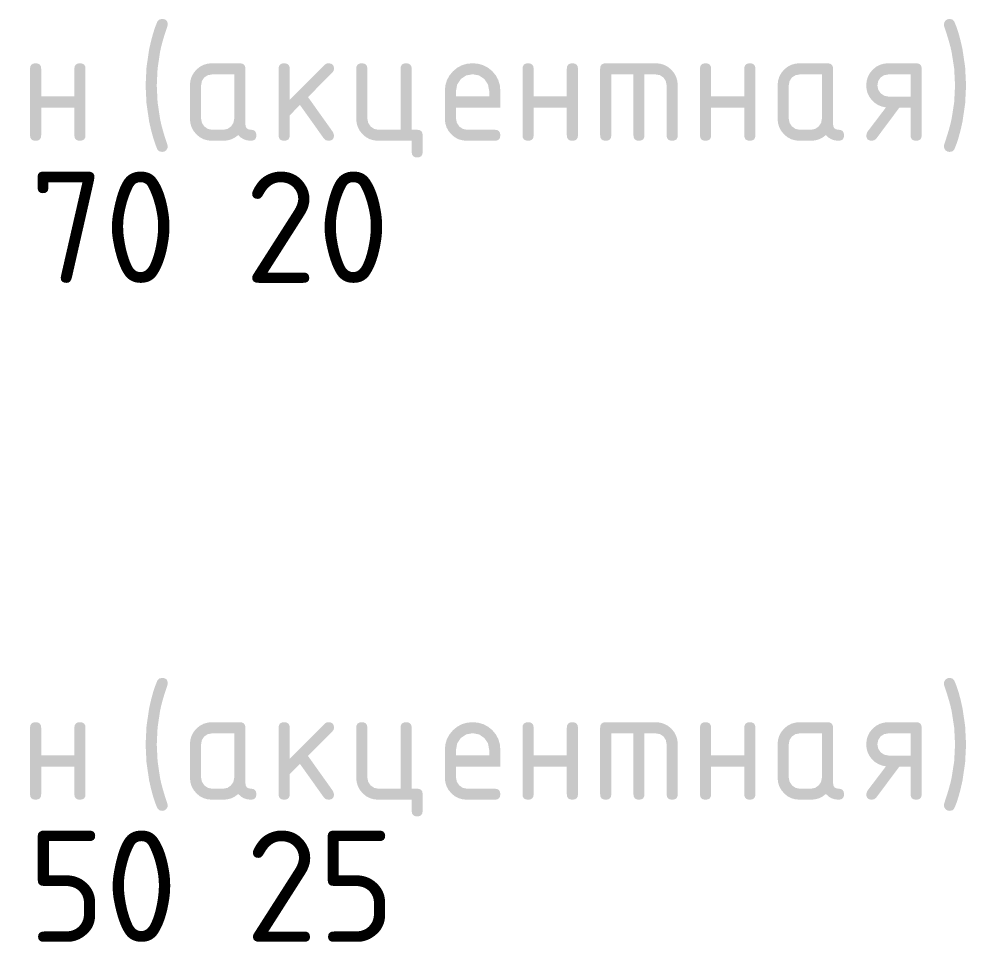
# Model space of a CAD drawing. Header units: millimetres. Extents: x 0 to 1189, y 0 to 841.
# Drawn here: x 1036.64 to 1062.52, y 494.24 to 519.45 of the extents above; entities that cross this region are included whole.
import ezdxf

# ---------------------------------------------------------------- set-up
doc = ezdxf.new("R2010")
doc.units = ezdxf.units.MM

msp = doc.modelspace()

# ---------------------------------------------------------------- hatches: boundary and pattern name
h = msp.add_hatch(color=7)
h.dxf.hatch_style = 2
h.paths.add_polyline_path([(1040.407595, 517.639084), (1040.42992, 517.182402), (1040.496892, 516.729028), (1040.528441, 516.582706), (1040.57234, 516.417109), (1040.628125, 516.231771), (1040.69533, 516.026228), (1040.708559, 515.971107), (1040.697741, 515.915089), (1040.661706, 515.865273), (1040.613543, 515.832889), (1040.555872, 515.82283), (1040.476015, 515.83916), (1040.424683, 515.890629), (1040.365212, 516.040525), (1040.307757, 516.217086), (1040.252678, 516.419899), (1040.200339, 516.64855), (1040.127785, 517.14051), (1040.102773, 517.639084), (1040.127785, 518.137452), (1040.200339, 518.629618), (1040.252678, 518.858123), (1040.307757, 519.060324), (1040.365212, 519.23555), (1040.424683, 519.383129), (1040.476015, 519.437975), (1040.555872, 519.454787), (1040.622518, 519.445279), (1040.67025, 519.416753), (1040.698964, 519.369211), (1040.708559, 519.302652), (1040.69533, 519.24753), (1040.628125, 519.044459), (1040.57234, 518.860302), (1040.528441, 518.695161), (1040.496892, 518.549141), (1040.42992, 518.095766)])
h = msp.add_hatch(color=7)
h.dxf.hatch_style = 2
h.paths.add_polyline_path([(1062.223815, 517.639084), (1062.201009, 518.095766), (1062.13066, 518.549141), (1062.099043, 518.68803), (1062.054661, 518.850793), (1061.997567, 519.037328), (1061.927813, 519.24753), (1061.918993, 519.302652), (1061.931258, 519.362528), (1061.965847, 519.412895), (1062.015663, 519.444796), (1062.07168, 519.454787), (1062.154638, 519.437975), (1062.202869, 519.383129), (1062.263968, 519.23555), (1062.321243, 519.060324), (1062.375417, 518.858123), (1062.427214, 518.629618), (1062.499768, 518.137452), (1062.524779, 517.639084), (1062.499768, 517.14051), (1062.427214, 516.64855), (1062.375417, 516.419899), (1062.321243, 516.217086), (1062.263968, 516.040525), (1062.202869, 515.890629), (1062.154638, 515.83916), (1062.07168, 515.82283), (1062.01711, 515.832889), (1061.965847, 515.865273), (1061.931258, 515.916536), (1061.918993, 515.971107), (1061.927813, 516.026228), (1061.997567, 516.238903), (1062.054661, 516.426617), (1062.099043, 516.589837), (1062.13066, 516.729028), (1062.201009, 517.182402)])
h = msp.add_hatch(color=7)
h.dxf.hatch_style = 2
h.paths.add_polyline_path([(1037.249027, 517.03385), (1037.249027, 516.275929), (1037.239518, 516.20974), (1037.210993, 516.16355), (1037.163451, 516.13648), (1037.096892, 516.127652), (1037.030014, 516.13648), (1036.982308, 516.16355), (1036.953722, 516.20974), (1036.944205, 516.275929), (1036.944205, 518.096042), (1036.953722, 518.16037), (1036.982308, 518.206767), (1037.030014, 518.23487), (1037.096892, 518.244318), (1037.163451, 518.23487), (1037.210993, 518.206767), (1037.239518, 518.16037), (1037.249027, 518.096042), (1037.249027, 517.338121), (1038.155225, 517.338121), (1038.155225, 518.096042), (1038.164733, 518.16037), (1038.193259, 518.206767), (1038.240801, 518.23487), (1038.30736, 518.244318), (1038.374238, 518.23487), (1038.421944, 518.206767), (1038.45053, 518.16037), (1038.460047, 518.096042), (1038.460047, 516.275929), (1038.45053, 516.20974), (1038.421944, 516.16355), (1038.374238, 516.13648), (1038.30736, 516.127652), (1038.240801, 516.13648), (1038.193259, 516.16355), (1038.164733, 516.20974), (1038.155225, 516.275929), (1038.155225, 517.03385)])
h = msp.add_hatch(color=7)
h.paths.add_polyline_path([(1042.525104, 517.939496), (1041.91987, 517.939496), (1041.802116, 517.917723), (1041.703793, 517.854609), (1041.640679, 517.756355), (1041.618906, 517.639084), (1041.618906, 516.732886), (1041.64123, 516.617269), (1041.708203, 516.517361), (1041.805975, 516.450388), (1041.91987, 516.428064), (1042.22414, 516.428064), (1042.339689, 516.450388), (1042.435807, 516.517361), (1042.50278, 516.615615), (1042.525104, 516.732886)])
h.paths.add_polyline_path([(1043.130338, 516.275929), (1043.12089, 516.20974), (1043.092787, 516.16355), (1043.04639, 516.13648), (1042.982061, 516.127652), (1042.879665, 516.137229), (1042.787965, 516.166237), (1042.706497, 516.215088), (1042.634796, 516.284197), (1042.545129, 516.215088), (1042.447038, 516.166237), (1042.340163, 516.137229), (1042.22414, 516.127652), (1041.91987, 516.127652), (1041.797457, 516.138116), (1041.685121, 516.170026), (1041.583224, 516.224158), (1041.492127, 516.301285), (1041.41431, 516.394302), (1041.358664, 516.496415), (1041.325238, 516.608863), (1041.314084, 516.732886), (1041.314084, 517.639084), (1041.325238, 517.761247), (1041.358664, 517.873902), (1041.41431, 517.977048), (1041.492127, 518.070686), (1041.583224, 518.145952), (1041.685121, 518.20029), (1041.797457, 518.233234), (1041.91987, 518.244318), (1042.677239, 518.244318), (1042.744117, 518.23487), (1042.791823, 518.206767), (1042.820409, 518.16037), (1042.829926, 518.096042), (1042.829926, 516.580751), (1042.839435, 516.513873), (1042.86796, 516.466167), (1042.915502, 516.437581), (1042.982061, 516.428064), (1043.04639, 516.418556), (1043.092787, 516.39003), (1043.12089, 516.342488)])
h = msp.add_hatch(color=7)
h.dxf.hatch_style = 2
h.paths.add_polyline_path([(1044.041518, 517.249375), (1044.994018, 518.201875), (1045.040526, 518.234259), (1045.099851, 518.244318), (1045.166729, 518.23487), (1045.214435, 518.206767), (1045.243021, 518.16037), (1045.252538, 518.096042), (1045.240273, 518.038371), (1045.205684, 517.990208), (1044.540919, 517.321584), (1045.222772, 516.364674), (1045.252538, 516.275929), (1045.243021, 516.20974), (1045.214435, 516.16355), (1045.166729, 516.13648), (1045.099851, 516.127652), (1045.026953, 516.14343), (1044.973072, 516.191042), (1044.320984, 517.105508), (1044.041518, 516.822183), (1044.041518, 516.275929), (1044.032009, 516.20974), (1044.003484, 516.16355), (1043.955942, 516.13648), (1043.889382, 516.127652), (1043.822504, 516.13648), (1043.774798, 516.16355), (1043.746213, 516.20974), (1043.736696, 516.275929), (1043.736696, 518.096042), (1043.746213, 518.16037), (1043.774798, 518.206767), (1043.822504, 518.23487), (1043.889382, 518.244318), (1043.955942, 518.23487), (1044.003484, 518.206767), (1044.032009, 518.16037), (1044.041518, 518.096042)])
h = msp.add_hatch(color=7)
h.dxf.hatch_style = 2
h.paths.add_polyline_path([(1047.526577, 516.428064), (1047.590906, 516.418616), (1047.637302, 516.390513), (1047.665406, 516.344116), (1047.674854, 516.279787), (1047.674854, 515.82283), (1047.665406, 515.756271), (1047.637302, 515.708728), (1047.590906, 515.680203), (1047.526577, 515.670694), (1047.460018, 515.680203), (1047.412476, 515.708728), (1047.38395, 515.756271), (1047.374442, 515.82283), (1047.374442, 516.127652), (1046.464385, 516.127652), (1046.341972, 516.138116), (1046.229636, 516.170026), (1046.127739, 516.224158), (1046.036642, 516.301285), (1045.958826, 516.394922), (1045.903179, 516.498068), (1045.869753, 516.610723), (1045.8586, 516.732886), (1045.8586, 518.096042), (1045.868117, 518.16037), (1045.896702, 518.206767), (1045.944408, 518.23487), (1046.011286, 518.244318), (1046.077846, 518.23487), (1046.125388, 518.206767), (1046.153913, 518.16037), (1046.163422, 518.096042), (1046.163422, 516.732886), (1046.185746, 516.617269), (1046.252719, 516.517361), (1046.35049, 516.450388), (1046.464385, 516.428064), (1047.06962, 516.428064), (1047.06962, 518.096042), (1047.079128, 518.16037), (1047.107653, 518.206767), (1047.155196, 518.23487), (1047.221755, 518.244318), (1047.288633, 518.23487), (1047.336339, 518.206767), (1047.364925, 518.16037), (1047.374442, 518.096042), (1047.374442, 516.428064)])
h = msp.add_hatch(color=7)
h.paths.add_polyline_path([(1049.039132, 517.943906), (1048.864121, 517.911591), (1048.717223, 517.812717), (1048.618348, 517.665818), (1048.586033, 517.490807), (1048.586033, 517.338121), (1049.492231, 517.338121), (1049.492231, 517.490807), (1049.459916, 517.665818), (1049.361042, 517.812717), (1049.214143, 517.911591)])
h.paths.add_polyline_path([(1048.586033, 517.03385), (1048.586033, 516.732886), (1048.608358, 516.617269), (1048.67533, 516.517361), (1048.773102, 516.450388), (1048.886997, 516.428064), (1049.644367, 516.428064), (1049.711245, 516.418556), (1049.75895, 516.39003), (1049.787536, 516.342488), (1049.797053, 516.275929), (1049.787536, 516.20974), (1049.75895, 516.16355), (1049.711245, 516.13648), (1049.644367, 516.127652), (1048.886997, 516.127652), (1048.764584, 516.138116), (1048.652248, 516.170026), (1048.550351, 516.224158), (1048.459254, 516.301285), (1048.381438, 516.394302), (1048.325791, 516.496415), (1048.292365, 516.608863), (1048.281211, 516.732886), (1048.281211, 517.486397), (1048.294811, 517.638903), (1048.33585, 517.779162), (1048.404692, 517.907535), (1048.501697, 518.024384), (1048.618228, 518.12107), (1048.746437, 518.189748), (1048.886635, 518.230728), (1049.039132, 518.244318), (1049.191629, 518.230788), (1049.331828, 518.19023), (1049.460037, 518.122698), (1049.576567, 518.028242), (1049.673572, 517.911712), (1049.742414, 517.783502), (1049.783454, 517.643304), (1049.797053, 517.490807), (1049.797053, 517.03385)])
h = msp.add_hatch(color=7)
h.dxf.hatch_style = 2
h.paths.add_polyline_path([(1050.707937, 517.03385), (1050.707937, 516.275929), (1050.698429, 516.20974), (1050.669903, 516.16355), (1050.622361, 516.13648), (1050.555802, 516.127652), (1050.488924, 516.13648), (1050.441218, 516.16355), (1050.412632, 516.20974), (1050.403115, 516.275929), (1050.403115, 518.096042), (1050.412632, 518.16037), (1050.441218, 518.206767), (1050.488924, 518.23487), (1050.555802, 518.244318), (1050.622361, 518.23487), (1050.669903, 518.206767), (1050.698429, 518.16037), (1050.707937, 518.096042), (1050.707937, 517.338121), (1051.614135, 517.338121), (1051.614135, 518.096042), (1051.623644, 518.16037), (1051.652169, 518.206767), (1051.699711, 518.23487), (1051.766271, 518.244318), (1051.833149, 518.23487), (1051.880855, 518.206767), (1051.90944, 518.16037), (1051.918957, 518.096042), (1051.918957, 516.275929), (1051.90944, 516.20974), (1051.880855, 516.16355), (1051.833149, 516.13648), (1051.766271, 516.127652), (1051.699711, 516.13648), (1051.652169, 516.16355), (1051.623644, 516.20974), (1051.614135, 516.275929), (1051.614135, 517.03385)])
h = msp.add_hatch(color=7)
h.dxf.hatch_style = 2
h.paths.add_polyline_path([(1052.677706, 518.244318), (1054.040861, 518.244318), (1054.162335, 518.233234), (1054.273474, 518.20029), (1054.375104, 518.145952), (1054.468053, 518.070686), (1054.545869, 517.977048), (1054.601516, 517.873902), (1054.634942, 517.761247), (1054.646096, 517.639084), (1054.646096, 516.275929), (1054.636579, 516.20974), (1054.607993, 516.16355), (1054.560287, 516.13648), (1054.493409, 516.127652), (1054.42685, 516.13648), (1054.379307, 516.16355), (1054.350782, 516.20974), (1054.341274, 516.275929), (1054.341274, 517.639084), (1054.319501, 517.756355), (1054.256386, 517.854609), (1054.158132, 517.919377), (1054.040861, 517.939496), (1053.736039, 517.939496), (1053.736039, 516.275929), (1053.726522, 516.20974), (1053.697936, 516.16355), (1053.650231, 516.13648), (1053.583353, 516.127652), (1053.519257, 516.13648), (1053.472834, 516.16355), (1053.444601, 516.20974), (1053.435076, 516.275929), (1053.435076, 517.939496), (1052.829841, 517.939496), (1052.829841, 516.275929), (1052.820333, 516.20974), (1052.791807, 516.16355), (1052.744265, 516.13648), (1052.677706, 516.127652), (1052.610828, 516.13648), (1052.563122, 516.16355), (1052.534536, 516.20974), (1052.525019, 516.275929), (1052.525019, 518.096042), (1052.534536, 518.16037), (1052.563122, 518.206767), (1052.610828, 518.23487)])
h = msp.add_hatch(color=7)
h.dxf.hatch_style = 2
h.paths.add_polyline_path([(1055.557396, 517.03385), (1055.557396, 516.275929), (1055.547887, 516.20974), (1055.519362, 516.16355), (1055.47182, 516.13648), (1055.40526, 516.127652), (1055.338382, 516.13648), (1055.290677, 516.16355), (1055.262091, 516.20974), (1055.252574, 516.275929), (1055.252574, 518.096042), (1055.262091, 518.16037), (1055.290677, 518.206767), (1055.338382, 518.23487), (1055.40526, 518.244318), (1055.47182, 518.23487), (1055.519362, 518.206767), (1055.547887, 518.16037), (1055.557396, 518.096042), (1055.557396, 517.338121), (1056.463594, 517.338121), (1056.463594, 518.096042), (1056.473102, 518.16037), (1056.501628, 518.206767), (1056.54917, 518.23487), (1056.615729, 518.244318), (1056.682607, 518.23487), (1056.730313, 518.206767), (1056.758899, 518.16037), (1056.768416, 518.096042), (1056.768416, 516.275929), (1056.758899, 516.20974), (1056.730313, 516.16355), (1056.682607, 516.13648), (1056.615729, 516.127652), (1056.54917, 516.13648), (1056.501628, 516.16355), (1056.473102, 516.20974), (1056.463594, 516.275929), (1056.463594, 517.03385)])
h = msp.add_hatch(color=7)
h.paths.add_polyline_path([(1058.585498, 517.939496), (1057.980263, 517.939496), (1057.86251, 517.917723), (1057.764187, 517.854609), (1057.701073, 517.756355), (1057.6793, 517.639084), (1057.6793, 516.732886), (1057.701624, 516.617269), (1057.768597, 516.517361), (1057.866369, 516.450388), (1057.980263, 516.428064), (1058.284534, 516.428064), (1058.400083, 516.450388), (1058.496201, 516.517361), (1058.563174, 516.615615), (1058.585498, 516.732886)])
h.paths.add_polyline_path([(1059.190732, 516.275929), (1059.181284, 516.20974), (1059.153181, 516.16355), (1059.106784, 516.13648), (1059.042455, 516.127652), (1058.940058, 516.137229), (1058.848359, 516.166237), (1058.766891, 516.215088), (1058.69519, 516.284197), (1058.605522, 516.215088), (1058.507432, 516.166237), (1058.400556, 516.137229), (1058.284534, 516.127652), (1057.980263, 516.127652), (1057.857851, 516.138116), (1057.745515, 516.170026), (1057.643617, 516.224158), (1057.55252, 516.301285), (1057.474704, 516.394302), (1057.419057, 516.496415), (1057.385631, 516.608863), (1057.374478, 516.732886), (1057.374478, 517.639084), (1057.385631, 517.761247), (1057.419057, 517.873902), (1057.474704, 517.977048), (1057.55252, 518.070686), (1057.643617, 518.145952), (1057.745515, 518.20029), (1057.857851, 518.233234), (1057.980263, 518.244318), (1058.737633, 518.244318), (1058.804511, 518.23487), (1058.852217, 518.206767), (1058.880803, 518.16037), (1058.89032, 518.096042), (1058.89032, 516.580751), (1058.899828, 516.513873), (1058.928354, 516.466167), (1058.975896, 516.437581), (1059.042455, 516.428064), (1059.106784, 516.418556), (1059.153181, 516.39003), (1059.181284, 516.342488)])
h = msp.add_hatch(color=7)
h.paths.add_polyline_path([(1060.335075, 517.037708), (1060.22472, 517.061824), (1060.123202, 517.102476), (1060.031296, 517.160491), (1059.949776, 517.236697), (1059.882898, 517.325925), (1059.835192, 517.422181), (1059.806606, 517.526292), (1059.797089, 517.639084), (1059.808243, 517.761247), (1059.841669, 517.873902), (1059.897316, 517.977048), (1059.975132, 518.070686), (1060.066229, 518.145952), (1060.168126, 518.20029), (1060.280462, 518.233234), (1060.402875, 518.244318), (1061.160245, 518.244318), (1061.227123, 518.23487), (1061.274829, 518.206767), (1061.303414, 518.16037), (1061.312931, 518.096042), (1061.312931, 516.275929), (1061.303414, 516.20974), (1061.274829, 516.16355), (1061.227123, 516.13648), (1061.160245, 516.127652), (1061.093686, 516.13648), (1061.046143, 516.16355), (1061.017618, 516.20974), (1061.008109, 516.275929), (1061.008109, 517.03385), (1060.703287, 517.03385), (1060.072146, 516.187183), (1060.017369, 516.141501), (1059.949776, 516.127652), (1059.882898, 516.13648), (1059.835192, 516.16355), (1059.806606, 516.20974), (1059.797089, 516.275929), (1059.826855, 516.369084)])
h.paths.add_polyline_path([(1060.101911, 517.639084), (1060.124236, 517.522984), (1060.191208, 517.423008), (1060.28898, 517.356517), (1060.402875, 517.334262), (1061.008109, 517.334262), (1061.008109, 517.939496), (1060.402875, 517.939496), (1060.285122, 517.917723), (1060.186799, 517.854609), (1060.123684, 517.756355)])
h = msp.add_hatch(color=7)
h.dxf.hatch_style = 2
h.paths.add_polyline_path([(1040.407595, 499.639265), (1040.42992, 499.182583), (1040.496892, 498.729208), (1040.528441, 498.582886), (1040.57234, 498.417289), (1040.628125, 498.231952), (1040.69533, 498.026409), (1040.708559, 497.971287), (1040.697741, 497.91527), (1040.661706, 497.865454), (1040.613543, 497.83307), (1040.555872, 497.82301), (1040.476015, 497.83934), (1040.424683, 497.89081), (1040.365212, 498.040706), (1040.307757, 498.217267), (1040.252678, 498.42008), (1040.200339, 498.648731), (1040.127785, 499.14069), (1040.102773, 499.639265), (1040.127785, 500.137632), (1040.200339, 500.629799), (1040.252678, 500.858303), (1040.307757, 501.060504), (1040.365212, 501.235731), (1040.424683, 501.38331), (1040.476015, 501.438156), (1040.555872, 501.454968), (1040.622518, 501.445459), (1040.67025, 501.416934), (1040.698964, 501.369392), (1040.708559, 501.302832), (1040.69533, 501.247711), (1040.628125, 501.04464), (1040.57234, 500.860482), (1040.528441, 500.695341), (1040.496892, 500.549321), (1040.42992, 500.095947)])
h = msp.add_hatch(color=7)
h.dxf.hatch_style = 2
h.paths.add_polyline_path([(1062.223815, 499.639265), (1062.201009, 500.095947), (1062.13066, 500.549321), (1062.099043, 500.68821), (1062.054661, 500.850974), (1061.997567, 501.037508), (1061.927813, 501.247711), (1061.918993, 501.302832), (1061.931258, 501.362708), (1061.965847, 501.413075), (1062.015663, 501.444977), (1062.07168, 501.454968), (1062.154638, 501.438156), (1062.202869, 501.38331), (1062.263968, 501.235731), (1062.321243, 501.060504), (1062.375417, 500.858303), (1062.427214, 500.629799), (1062.499768, 500.137632), (1062.524779, 499.639265), (1062.499768, 499.14069), (1062.427214, 498.648731), (1062.375417, 498.42008), (1062.321243, 498.217267), (1062.263968, 498.040706), (1062.202869, 497.89081), (1062.154638, 497.83934), (1062.07168, 497.82301), (1062.01711, 497.83307), (1061.965847, 497.865454), (1061.931258, 497.916717), (1061.918993, 497.971287), (1061.927813, 498.026409), (1061.997567, 498.239083), (1062.054661, 498.426798), (1062.099043, 498.590018), (1062.13066, 498.729208), (1062.201009, 499.182583)])
h = msp.add_hatch(color=7)
h.dxf.hatch_style = 2
h.paths.add_polyline_path([(1037.249027, 499.03403), (1037.249027, 498.276109), (1037.239518, 498.20992), (1037.210993, 498.16373), (1037.163451, 498.13666), (1037.096892, 498.127832), (1037.030014, 498.13666), (1036.982308, 498.16373), (1036.953722, 498.20992), (1036.944205, 498.276109), (1036.944205, 500.096222), (1036.953722, 500.160551), (1036.982308, 500.206948), (1037.030014, 500.235051), (1037.096892, 500.244499), (1037.163451, 500.235051), (1037.210993, 500.206948), (1037.239518, 500.160551), (1037.249027, 500.096222), (1037.249027, 499.338301), (1038.155225, 499.338301), (1038.155225, 500.096222), (1038.164733, 500.160551), (1038.193259, 500.206948), (1038.240801, 500.235051), (1038.30736, 500.244499), (1038.374238, 500.235051), (1038.421944, 500.206948), (1038.45053, 500.160551), (1038.460047, 500.096222), (1038.460047, 498.276109), (1038.45053, 498.20992), (1038.421944, 498.16373), (1038.374238, 498.13666), (1038.30736, 498.127832), (1038.240801, 498.13666), (1038.193259, 498.16373), (1038.164733, 498.20992), (1038.155225, 498.276109), (1038.155225, 499.03403)])
h = msp.add_hatch(color=7)
h.paths.add_polyline_path([(1042.525104, 499.939677), (1041.91987, 499.939677), (1041.802116, 499.917904), (1041.703793, 499.85479), (1041.640679, 499.756536), (1041.618906, 499.639265), (1041.618906, 498.733067), (1041.64123, 498.617449), (1041.708203, 498.517542), (1041.805975, 498.450569), (1041.91987, 498.428245), (1042.22414, 498.428245), (1042.339689, 498.450569), (1042.435807, 498.517542), (1042.50278, 498.615796), (1042.525104, 498.733067)])
h.paths.add_polyline_path([(1043.130338, 498.276109), (1043.12089, 498.20992), (1043.092787, 498.16373), (1043.04639, 498.13666), (1042.982061, 498.127832), (1042.879665, 498.13741), (1042.787965, 498.166417), (1042.706497, 498.215269), (1042.634796, 498.284378), (1042.545129, 498.215269), (1042.447038, 498.166417), (1042.340163, 498.13741), (1042.22414, 498.127832), (1041.91987, 498.127832), (1041.797457, 498.138297), (1041.685121, 498.170207), (1041.583224, 498.224338), (1041.492127, 498.301465), (1041.41431, 498.394483), (1041.358664, 498.496595), (1041.325238, 498.609043), (1041.314084, 498.733067), (1041.314084, 499.639265), (1041.325238, 499.761428), (1041.358664, 499.874082), (1041.41431, 499.977229), (1041.492127, 500.070866), (1041.583224, 500.146133), (1041.685121, 500.200471), (1041.797457, 500.233414), (1041.91987, 500.244499), (1042.677239, 500.244499), (1042.744117, 500.235051), (1042.791823, 500.206948), (1042.820409, 500.160551), (1042.829926, 500.096222), (1042.829926, 498.580931), (1042.839435, 498.514053), (1042.86796, 498.466347), (1042.915502, 498.437762), (1042.982061, 498.428245), (1043.04639, 498.418736), (1043.092787, 498.390211), (1043.12089, 498.342669)])
h = msp.add_hatch(color=7)
h.dxf.hatch_style = 2
h.paths.add_polyline_path([(1044.041518, 499.249555), (1044.994018, 500.202055), (1045.040526, 500.234439), (1045.099851, 500.244499), (1045.166729, 500.235051), (1045.214435, 500.206948), (1045.243021, 500.160551), (1045.252538, 500.096222), (1045.240273, 500.038551), (1045.205684, 499.990389), (1044.540919, 499.321765), (1045.222772, 498.364855), (1045.252538, 498.276109), (1045.243021, 498.20992), (1045.214435, 498.16373), (1045.166729, 498.13666), (1045.099851, 498.127832), (1045.026953, 498.143611), (1044.973072, 498.191222), (1044.320984, 499.105688), (1044.041518, 498.822364), (1044.041518, 498.276109), (1044.032009, 498.20992), (1044.003484, 498.16373), (1043.955942, 498.13666), (1043.889382, 498.127832), (1043.822504, 498.13666), (1043.774798, 498.16373), (1043.746213, 498.20992), (1043.736696, 498.276109), (1043.736696, 500.096222), (1043.746213, 500.160551), (1043.774798, 500.206948), (1043.822504, 500.235051), (1043.889382, 500.244499), (1043.955942, 500.235051), (1044.003484, 500.206948), (1044.032009, 500.160551), (1044.041518, 500.096222)])
h = msp.add_hatch(color=7)
h.dxf.hatch_style = 2
h.paths.add_polyline_path([(1047.526577, 498.428245), (1047.590906, 498.418797), (1047.637302, 498.390693), (1047.665406, 498.344296), (1047.674854, 498.279968), (1047.674854, 497.82301), (1047.665406, 497.756451), (1047.637302, 497.708909), (1047.590906, 497.680383), (1047.526577, 497.670875), (1047.460018, 497.680383), (1047.412476, 497.708909), (1047.38395, 497.756451), (1047.374442, 497.82301), (1047.374442, 498.127832), (1046.464385, 498.127832), (1046.341972, 498.138297), (1046.229636, 498.170207), (1046.127739, 498.224338), (1046.036642, 498.301465), (1045.958826, 498.395103), (1045.903179, 498.498249), (1045.869753, 498.610904), (1045.8586, 498.733067), (1045.8586, 500.096222), (1045.868117, 500.160551), (1045.896702, 500.206948), (1045.944408, 500.235051), (1046.011286, 500.244499), (1046.077846, 500.235051), (1046.125388, 500.206948), (1046.153913, 500.160551), (1046.163422, 500.096222), (1046.163422, 498.733067), (1046.185746, 498.617449), (1046.252719, 498.517542), (1046.35049, 498.450569), (1046.464385, 498.428245), (1047.06962, 498.428245), (1047.06962, 500.096222), (1047.079128, 500.160551), (1047.107653, 500.206948), (1047.155196, 500.235051), (1047.221755, 500.244499), (1047.288633, 500.235051), (1047.336339, 500.206948), (1047.364925, 500.160551), (1047.374442, 500.096222), (1047.374442, 498.428245)])
h = msp.add_hatch(color=7)
h.paths.add_polyline_path([(1049.039132, 499.944087), (1048.864121, 499.911772), (1048.717223, 499.812898), (1048.618348, 499.665999), (1048.586033, 499.490988), (1048.586033, 499.338301), (1049.492231, 499.338301), (1049.492231, 499.490988), (1049.459916, 499.665999), (1049.361042, 499.812898), (1049.214143, 499.911772)])
h.paths.add_polyline_path([(1048.586033, 499.03403), (1048.586033, 498.733067), (1048.608358, 498.617449), (1048.67533, 498.517542), (1048.773102, 498.450569), (1048.886997, 498.428245), (1049.644367, 498.428245), (1049.711245, 498.418736), (1049.75895, 498.390211), (1049.787536, 498.342669), (1049.797053, 498.276109), (1049.787536, 498.20992), (1049.75895, 498.16373), (1049.711245, 498.13666), (1049.644367, 498.127832), (1048.886997, 498.127832), (1048.764584, 498.138297), (1048.652248, 498.170207), (1048.550351, 498.224338), (1048.459254, 498.301465), (1048.381438, 498.394483), (1048.325791, 498.496595), (1048.292365, 498.609043), (1048.281211, 498.733067), (1048.281211, 499.486578), (1048.294811, 499.639084), (1048.33585, 499.779342), (1048.404692, 499.907715), (1048.501697, 500.024564), (1048.618228, 500.121251), (1048.746437, 500.189929), (1048.886635, 500.230908), (1049.039132, 500.244499), (1049.191629, 500.230968), (1049.331828, 500.190411), (1049.460037, 500.122879), (1049.576567, 500.028423), (1049.673572, 499.911892), (1049.742414, 499.783683), (1049.783454, 499.643485), (1049.797053, 499.490988), (1049.797053, 499.03403)])
h = msp.add_hatch(color=7)
h.dxf.hatch_style = 2
h.paths.add_polyline_path([(1050.707937, 499.03403), (1050.707937, 498.276109), (1050.698429, 498.20992), (1050.669903, 498.16373), (1050.622361, 498.13666), (1050.555802, 498.127832), (1050.488924, 498.13666), (1050.441218, 498.16373), (1050.412632, 498.20992), (1050.403115, 498.276109), (1050.403115, 500.096222), (1050.412632, 500.160551), (1050.441218, 500.206948), (1050.488924, 500.235051), (1050.555802, 500.244499), (1050.622361, 500.235051), (1050.669903, 500.206948), (1050.698429, 500.160551), (1050.707937, 500.096222), (1050.707937, 499.338301), (1051.614135, 499.338301), (1051.614135, 500.096222), (1051.623644, 500.160551), (1051.652169, 500.206948), (1051.699711, 500.235051), (1051.766271, 500.244499), (1051.833149, 500.235051), (1051.880855, 500.206948), (1051.90944, 500.160551), (1051.918957, 500.096222), (1051.918957, 498.276109), (1051.90944, 498.20992), (1051.880855, 498.16373), (1051.833149, 498.13666), (1051.766271, 498.127832), (1051.699711, 498.13666), (1051.652169, 498.16373), (1051.623644, 498.20992), (1051.614135, 498.276109), (1051.614135, 499.03403)])
h = msp.add_hatch(color=7)
h.dxf.hatch_style = 2
h.paths.add_polyline_path([(1052.677706, 500.244499), (1054.040861, 500.244499), (1054.162335, 500.233414), (1054.273474, 500.200471), (1054.375104, 500.146133), (1054.468053, 500.070866), (1054.545869, 499.977229), (1054.601516, 499.874082), (1054.634942, 499.761428), (1054.646096, 499.639265), (1054.646096, 498.276109), (1054.636579, 498.20992), (1054.607993, 498.16373), (1054.560287, 498.13666), (1054.493409, 498.127832), (1054.42685, 498.13666), (1054.379307, 498.16373), (1054.350782, 498.20992), (1054.341274, 498.276109), (1054.341274, 499.639265), (1054.319501, 499.756536), (1054.256386, 499.85479), (1054.158132, 499.919558), (1054.040861, 499.939677), (1053.736039, 499.939677), (1053.736039, 498.276109), (1053.726522, 498.20992), (1053.697936, 498.16373), (1053.650231, 498.13666), (1053.583353, 498.127832), (1053.519257, 498.13666), (1053.472834, 498.16373), (1053.444601, 498.20992), (1053.435076, 498.276109), (1053.435076, 499.939677), (1052.829841, 499.939677), (1052.829841, 498.276109), (1052.820333, 498.20992), (1052.791807, 498.16373), (1052.744265, 498.13666), (1052.677706, 498.127832), (1052.610828, 498.13666), (1052.563122, 498.16373), (1052.534536, 498.20992), (1052.525019, 498.276109), (1052.525019, 500.096222), (1052.534536, 500.160551), (1052.563122, 500.206948), (1052.610828, 500.235051)])
h = msp.add_hatch(color=7)
h.dxf.hatch_style = 2
h.paths.add_polyline_path([(1055.557396, 499.03403), (1055.557396, 498.276109), (1055.547887, 498.20992), (1055.519362, 498.16373), (1055.47182, 498.13666), (1055.40526, 498.127832), (1055.338382, 498.13666), (1055.290677, 498.16373), (1055.262091, 498.20992), (1055.252574, 498.276109), (1055.252574, 500.096222), (1055.262091, 500.160551), (1055.290677, 500.206948), (1055.338382, 500.235051), (1055.40526, 500.244499), (1055.47182, 500.235051), (1055.519362, 500.206948), (1055.547887, 500.160551), (1055.557396, 500.096222), (1055.557396, 499.338301), (1056.463594, 499.338301), (1056.463594, 500.096222), (1056.473102, 500.160551), (1056.501628, 500.206948), (1056.54917, 500.235051), (1056.615729, 500.244499), (1056.682607, 500.235051), (1056.730313, 500.206948), (1056.758899, 500.160551), (1056.768416, 500.096222), (1056.768416, 498.276109), (1056.758899, 498.20992), (1056.730313, 498.16373), (1056.682607, 498.13666), (1056.615729, 498.127832), (1056.54917, 498.13666), (1056.501628, 498.16373), (1056.473102, 498.20992), (1056.463594, 498.276109), (1056.463594, 499.03403)])
h = msp.add_hatch(color=7)
h.paths.add_polyline_path([(1058.585498, 499.939677), (1057.980263, 499.939677), (1057.86251, 499.917904), (1057.764187, 499.85479), (1057.701073, 499.756536), (1057.6793, 499.639265), (1057.6793, 498.733067), (1057.701624, 498.617449), (1057.768597, 498.517542), (1057.866369, 498.450569), (1057.980263, 498.428245), (1058.284534, 498.428245), (1058.400083, 498.450569), (1058.496201, 498.517542), (1058.563174, 498.615796), (1058.585498, 498.733067)])
h.paths.add_polyline_path([(1059.190732, 498.276109), (1059.181284, 498.20992), (1059.153181, 498.16373), (1059.106784, 498.13666), (1059.042455, 498.127832), (1058.940058, 498.13741), (1058.848359, 498.166417), (1058.766891, 498.215269), (1058.69519, 498.284378), (1058.605522, 498.215269), (1058.507432, 498.166417), (1058.400556, 498.13741), (1058.284534, 498.127832), (1057.980263, 498.127832), (1057.857851, 498.138297), (1057.745515, 498.170207), (1057.643617, 498.224338), (1057.55252, 498.301465), (1057.474704, 498.394483), (1057.419057, 498.496595), (1057.385631, 498.609043), (1057.374478, 498.733067), (1057.374478, 499.639265), (1057.385631, 499.761428), (1057.419057, 499.874082), (1057.474704, 499.977229), (1057.55252, 500.070866), (1057.643617, 500.146133), (1057.745515, 500.200471), (1057.857851, 500.233414), (1057.980263, 500.244499), (1058.737633, 500.244499), (1058.804511, 500.235051), (1058.852217, 500.206948), (1058.880803, 500.160551), (1058.89032, 500.096222), (1058.89032, 498.580931), (1058.899828, 498.514053), (1058.928354, 498.466347), (1058.975896, 498.437762), (1059.042455, 498.428245), (1059.106784, 498.418736), (1059.153181, 498.390211), (1059.181284, 498.342669)])
h = msp.add_hatch(color=7)
h.paths.add_polyline_path([(1060.335075, 499.037889), (1060.22472, 499.062004), (1060.123202, 499.102657), (1060.031296, 499.160672), (1059.949776, 499.236878), (1059.882898, 499.326106), (1059.835192, 499.422361), (1059.806606, 499.526472), (1059.797089, 499.639265), (1059.808243, 499.761428), (1059.841669, 499.874082), (1059.897316, 499.977229), (1059.975132, 500.070866), (1060.066229, 500.146133), (1060.168126, 500.200471), (1060.280462, 500.233414), (1060.402875, 500.244499), (1061.160245, 500.244499), (1061.227123, 500.235051), (1061.274829, 500.206948), (1061.303414, 500.160551), (1061.312931, 500.096222), (1061.312931, 498.276109), (1061.303414, 498.20992), (1061.274829, 498.16373), (1061.227123, 498.13666), (1061.160245, 498.127832), (1061.093686, 498.13666), (1061.046143, 498.16373), (1061.017618, 498.20992), (1061.008109, 498.276109), (1061.008109, 499.03403), (1060.703287, 499.03403), (1060.072146, 498.187364), (1060.017369, 498.141682), (1059.949776, 498.127832), (1059.882898, 498.13666), (1059.835192, 498.16373), (1059.806606, 498.20992), (1059.797089, 498.276109), (1059.826855, 498.369265)])
h.paths.add_polyline_path([(1060.101911, 499.639265), (1060.124236, 499.523165), (1060.191208, 499.423188), (1060.28898, 499.356698), (1060.402875, 499.334443), (1061.008109, 499.334443), (1061.008109, 499.939677), (1060.402875, 499.939677), (1060.285122, 499.917904), (1060.186799, 499.85479), (1060.123684, 499.756536)])

# ---------------------------------------------------------------- texts
at = {"color": 7, "char_height": 3.040288, "attachment_point": 1}
for s, insert in [('{\\fGOSTCommon|b0|i0|c0;RAL 230 70 20}', (1020.152374, 515.28561)), ('{\\fGOSTCommon|b0|i0|c0;RAL 220 50 25}', (1020.152374, 497.285434))]:
    msp.add_mtext(s, dxfattribs=dict(at, insert=insert))

doc.saveas('drawing.dxf')
